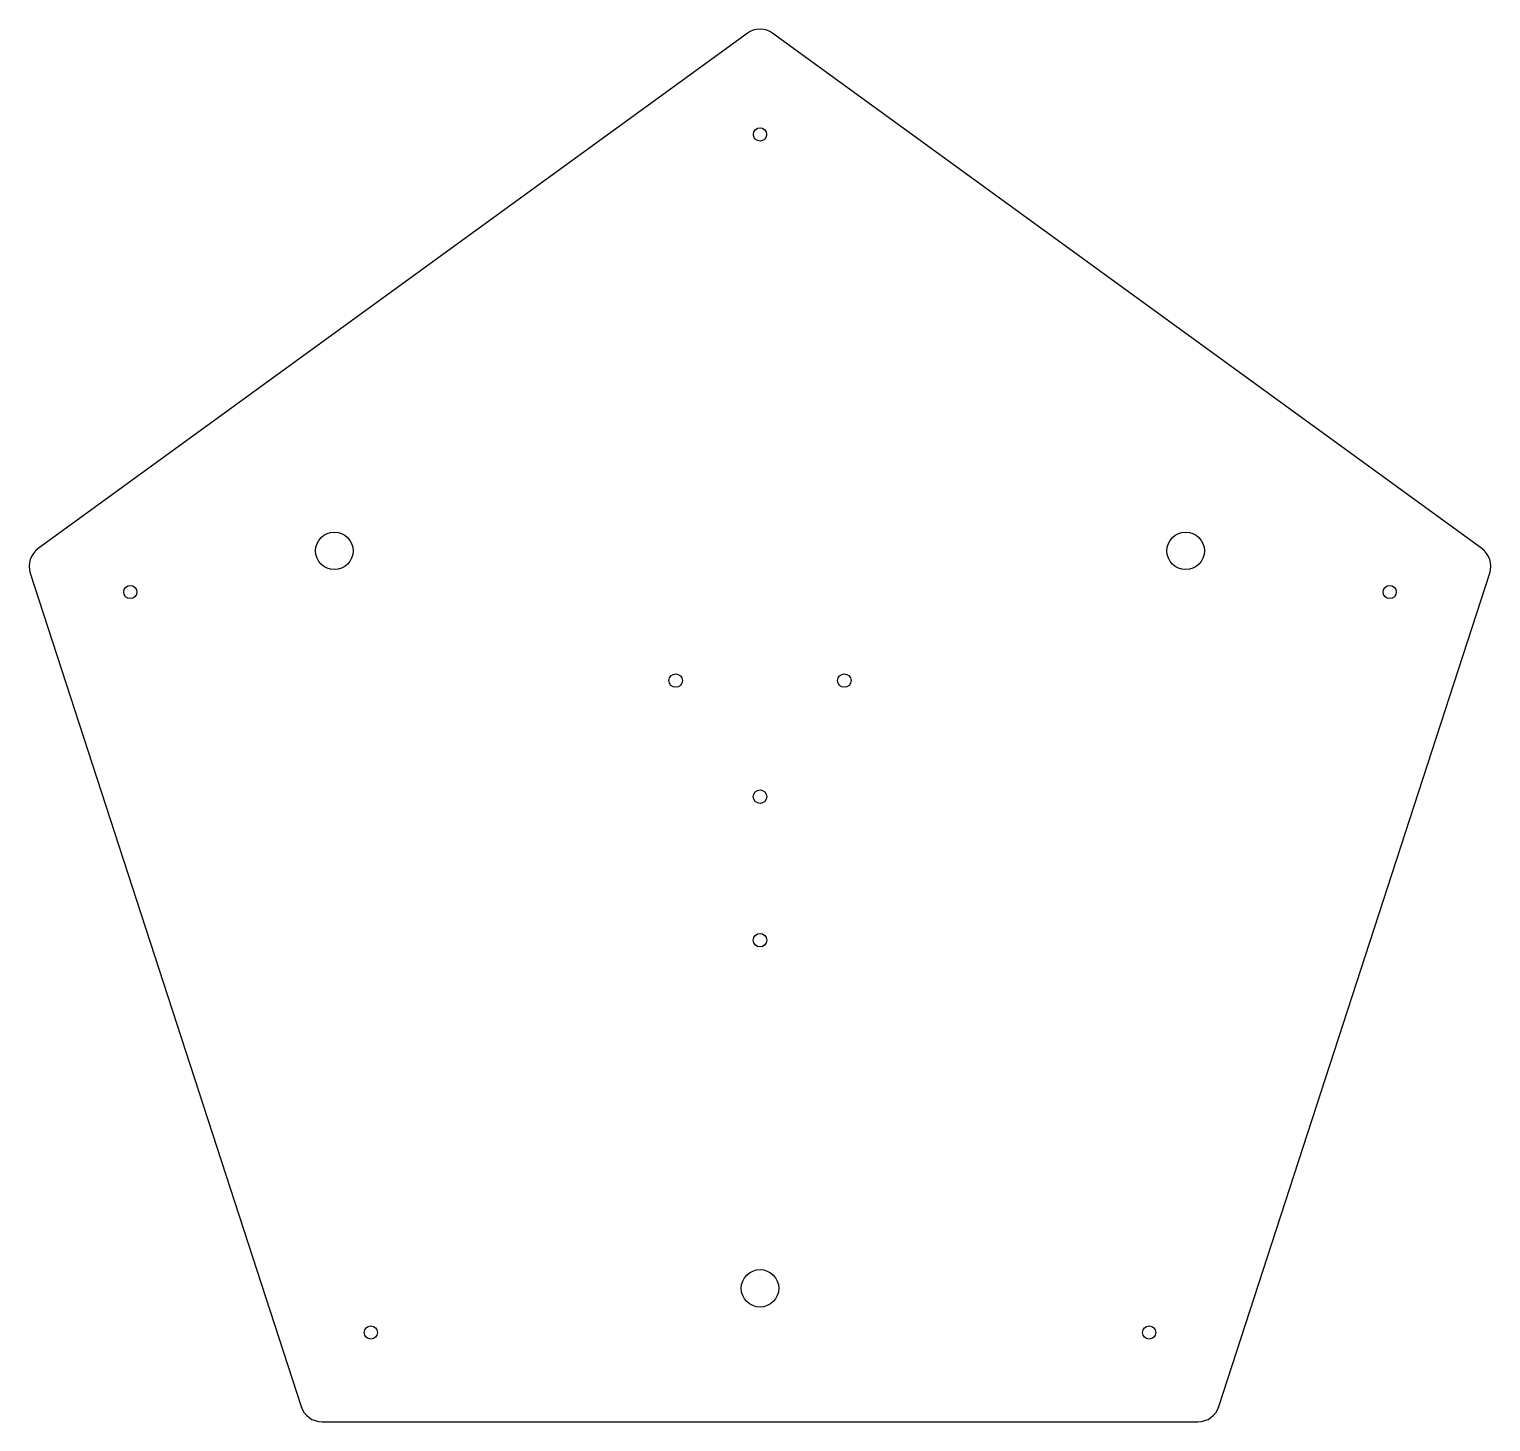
# Model space of a CAD drawing. Extents: x -331 to 331, y -283 to 348.
import ezdxf

# ---------------------------------------------------------------- set-up
doc = ezdxf.new("R2010")
doc.units = 0
doc.layers.add('Body', color=7, linetype='CONTINUOUS')

msp = doc.modelspace()

# ---------------------------------------------------------------- linework, layer by layer
at = {"layer": 'Body'}
for p, q in [((-5.87785, 345.729), (-326.992, 112.426)), ((-5.87785, 345.729, 3), (-326.992, 112.426, 3)), ((-5.87785, 345.729), (-326.992, 112.426)), ((-5.87785, 345.729, 3), (-326.992, 112.426, 3)), ((-5.87785, 345.729), (-5.87785, 345.729, 3)), ((-5.87785, 345.729), (-5.87785, 345.729, 3)), ((326.992, 112.426), (5.87785, 345.729)), ((5.87785, 345.729), (5.87785, 345.729, 3)), ((326.992, 112.426, 3), (5.87785, 345.729, 3)), ((326.992, 112.426), (5.87785, 345.729)), ((5.87785, 345.729), (5.87785, 345.729, 3)), ((326.992, 112.426, 3), (5.87785, 345.729, 3)), ((3, 300), (3, 300, 3)), ((3, 300), (3, 300, 3)), ((-326.992, 112.426), (-326.992, 112.426, 3)), ((-326.992, 112.426), (-326.992, 112.426, 3)), ((-184.368, 111.353), (-184.368, 111.353, 3)), ((-184.368, 111.353), (-184.368, 111.353, 3)), ((201.368, 111.353), (201.368, 111.353, 3)), ((201.368, 111.353), (201.368, 111.353, 3)), ((326.992, 112.426), (326.992, 112.426, 3)), ((326.992, 112.426), (326.992, 112.426, 3)), ((-330.625, 101.246), (-207.97, -276.246)), ((-330.625, 101.246), (-330.625, 101.246, 3)), ((-330.625, 101.246, 3), (-207.97, -276.246, 3)), ((-330.625, 101.246), (-207.97, -276.246)), ((-330.625, 101.246), (-330.625, 101.246, 3)), ((-330.625, 101.246, 3), (-207.97, -276.246, 3)), ((207.97, -276.246), (330.625, 101.246)), ((207.97, -276.246, 3), (330.625, 101.246, 3)), ((207.97, -276.246), (330.625, 101.246)), ((207.97, -276.246, 3), (330.625, 101.246, 3)), ((330.625, 101.246), (330.625, 101.246, 3)), ((330.625, 101.246), (330.625, 101.246, 3)), ((-282.317, 92.7051), (-282.317, 92.7051, 3)), ((-282.317, 92.7051), (-282.317, 92.7051, 3)), ((288.317, 92.7051), (288.317, 92.7051, 3)), ((288.317, 92.7051), (288.317, 92.7051, 3)), ((-35.156, 52.5861, 3), (-35.156, 52.5861)), ((-35.156, 52.5861, 3), (-35.156, 52.5861)), ((41.256, 52.5861, 3), (41.256, 52.5861)), ((41.256, 52.5861, 3), (41.256, 52.5861)), ((3.05, 0, 3), (3.05, 0)), ((3.05, 0, 3), (3.05, 0)), ((3.05, -65, 3), (3.05, -65)), ((3.05, -65, 3), (3.05, -65)), ((8.5, -222.705), (8.5, -222.705, 3)), ((8.5, -222.705), (8.5, -222.705, 3)), ((-173.336, -242.705), (-173.336, -242.705, 3)), ((-173.336, -242.705), (-173.336, -242.705, 3)), ((179.336, -242.705), (179.336, -242.705, 3)), ((179.336, -242.705), (179.336, -242.705, 3)), ((-207.97, -276.246), (-207.97, -276.246, 3)), ((-207.97, -276.246), (-207.97, -276.246, 3)), ((207.97, -276.246), (207.97, -276.246, 3)), ((207.97, -276.246), (207.97, -276.246, 3)), ((-198.459, -283.156), (198.459, -283.156)), ((-198.459, -283.156, 3), (198.459, -283.156, 3)), ((-198.459, -283.156), (-198.459, -283.156, 3)), ((-198.459, -283.156), (198.459, -283.156)), ((-198.459, -283.156), (-198.459, -283.156, 3)), ((-198.459, -283.156, 3), (198.459, -283.156, 3)), ((198.459, -283.156), (198.459, -283.156, 3)), ((198.459, -283.156), (198.459, -283.156, 3))]:
    msp.add_line(p, q, dxfattribs=at)
for centre, radius in [((0, 300), 3), ((0, 300), 3), ((0, 300), 3), ((0, 300), 3), ((-192.868, 111.353), 8.5), ((-192.868, 111.353), 8.5), ((-192.868, 111.353), 8.5), ((-192.868, 111.353), 8.5), ((192.868, 111.353), 8.5), ((192.868, 111.353), 8.5), ((192.868, 111.353), 8.5), ((192.868, 111.353), 8.5), ((-285.317, 92.7051), 3), ((-285.317, 92.7051), 3), ((-285.317, 92.7051), 3), ((-285.317, 92.7051), 3), ((285.317, 92.7051), 3), ((285.317, 92.7051), 3), ((285.317, 92.7051), 3), ((285.317, 92.7051), 3), ((-38.206, 52.5861), 3.05), ((-38.206, 52.5861), 3.05), ((-38.206, 52.5861), 3.05), ((-38.206, 52.5861), 3.05), ((38.206, 52.5861), 3.05), ((38.206, 52.5861), 3.05), ((38.206, 52.5861), 3.05), ((38.206, 52.5861), 3.05), ((0, 0), 3.05), ((0, 0), 3.05), ((0, 0), 3.05), ((0, 0), 3.05), ((0, -65), 3.05), ((0, -65), 3.05), ((0, -65), 3.05), ((0, -65), 3.05), ((0, -222.705), 8.5), ((0, -222.705), 8.5), ((0, -222.705), 8.5), ((0, -222.705), 8.5), ((-176.336, -242.705), 3), ((-176.336, -242.705), 3), ((-176.336, -242.705), 3), ((-176.336, -242.705), 3), ((176.336, -242.705), 3), ((176.336, -242.705), 3), ((176.336, -242.705), 3), ((176.336, -242.705), 3)]:
    msp.add_circle(centre, radius, dxfattribs=at)
for centre, start, end in [((0, 337.639), 54, 126), ((0, 337.639), 54, 126), ((0, 337.639, 3), 54, 126), ((0, 337.639, 3), 54, 126), ((-321.114, 104.336), 126, -162), ((-321.114, 104.336), 126, -162), ((-321.114, 104.336, 3), 126, -162), ((-321.114, 104.336, 3), 126, -162), ((321.114, 104.336), -18, 54), ((321.114, 104.336, 3), -18, 54), ((321.114, 104.336), -18, 54), ((321.114, 104.336, 3), -18, 54), ((-198.459, -273.156), -162, -90), ((-198.459, -273.156, 3), -162, -90), ((-198.459, -273.156), -162, -90), ((-198.459, -273.156, 3), -162, -90), ((198.459, -273.156), -90, -18), ((198.459, -273.156, 3), -90, -18), ((198.459, -273.156), -90, -18), ((198.459, -273.156, 3), -90, -18)]:
    msp.add_arc(centre, 10, start, end, dxfattribs=at)

doc.saveas('drawing.dxf')
